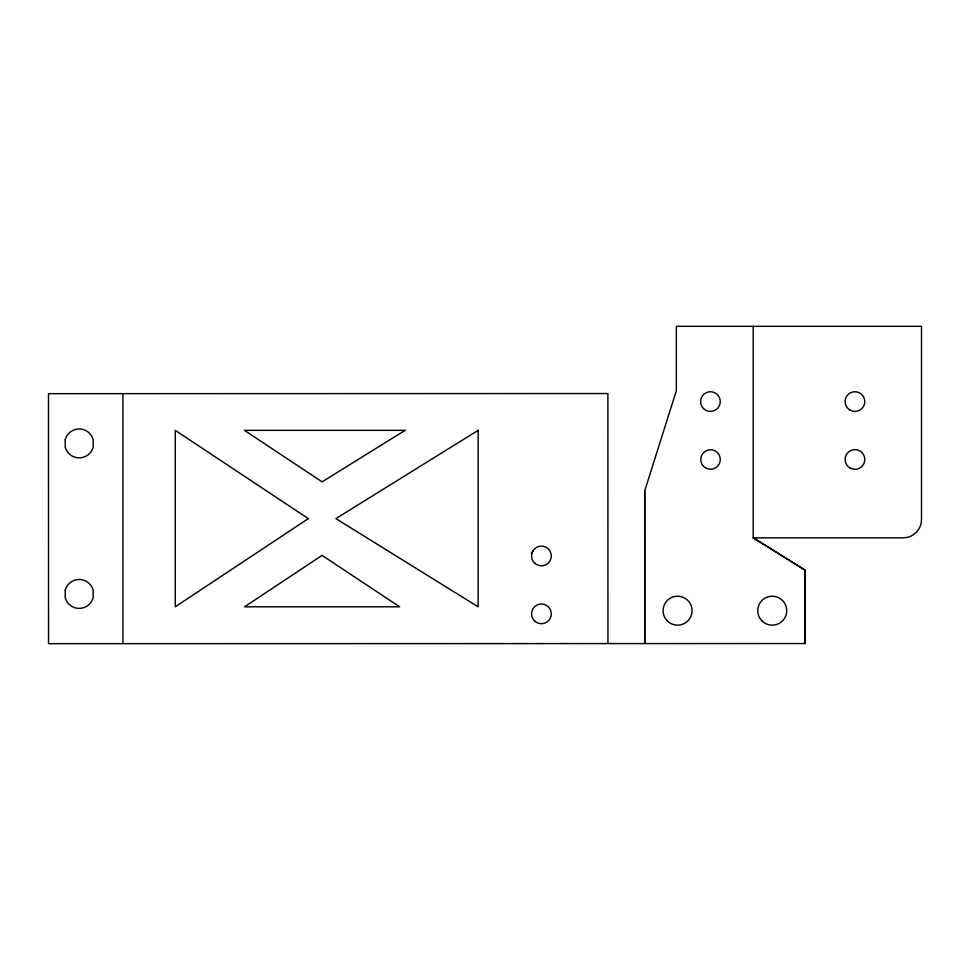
<?xml version="1.0" encoding="UTF-8"?>
<svg xmlns="http://www.w3.org/2000/svg" width="970" height="970" viewBox="0 0 970 970"><rect width="100%" height="100%" fill="white"/><g stroke="black" fill="none" stroke-linecap="round" stroke-linejoin="round"><path stroke-width="1.45" d="M122.899 393.674L122.911 643.668M644.723 490.868L644.723 643.546L644.711 490.868L676.332 390.764L676.332 326.32L921.5 326.32L921.5 519.447A18.381 18.381 0 0 1 903.118 537.829L753.217 537.829L753.217 326.32M805.088 643.546L805.088 570.142L753.217 537.817L805.088 570.142L805.088 643.546L48.536 643.68L48.5 393.674L607.887 393.541L607.947 643.546M531.354 553.652L532.894 551.045M65.208 439.665L65.208 447.158A14.477 14.477 0 0 0 93.168 447.158L93.168 439.665A14.477 14.477 0 0 0 65.208 439.665M65.232 590.196L65.232 597.69A14.477 14.477 0 0 0 93.181 597.69L93.181 590.196A14.477 14.477 0 0 0 65.22 590.196M308.314 518.623L175.255 606.808L175.255 430.34L308.314 518.623M322.101 555.386L244.513 606.808L399.628 606.808L322.101 555.386M405.12 430.34L322.101 481.86L244.452 430.34L405.12 430.34M478.149 430.34L335.887 518.623L478.149 606.808L478.149 430.34M534.458 620.812A9.845 9.845 0 0 0 550.936 616.411A9.845 9.845 0 0 0 538.871 604.346A9.845 9.845 0 0 0 534.458 620.812M534.458 562.915A9.845 9.845 0 0 0 550.936 558.514A9.845 9.845 0 0 0 538.871 546.449A9.845 9.845 0 0 0 534.458 562.915M850.023 410.104A9.845 9.845 0 0 0 864.779 401.58A9.845 9.845 0 0 0 850.023 393.056A9.845 9.845 0 0 0 850.023 410.104M761.996 620.921A14.477 14.477 0 0 0 786.221 614.434A14.477 14.477 0 0 0 768.482 596.708A14.477 14.477 0 0 0 761.996 620.921M703.468 408.552A9.845 9.845 0 0 0 719.934 404.138A9.845 9.845 0 0 0 707.882 392.074A9.845 9.845 0 0 0 703.468 408.552M850.023 468.001A9.845 9.845 0 0 0 864.779 459.477A9.845 9.845 0 0 0 850.023 450.953A9.845 9.845 0 0 0 850.023 468.001M667.336 620.909A14.477 14.477 0 0 0 691.549 614.422A14.477 14.477 0 0 0 673.823 596.695A14.477 14.477 0 0 0 667.336 620.909M705.651 467.928A9.748 9.748 0 0 0 720.273 459.489A9.748 9.748 0 0 0 705.651 451.038A9.748 9.748 0 0 0 705.651 467.928"/></g></svg>
